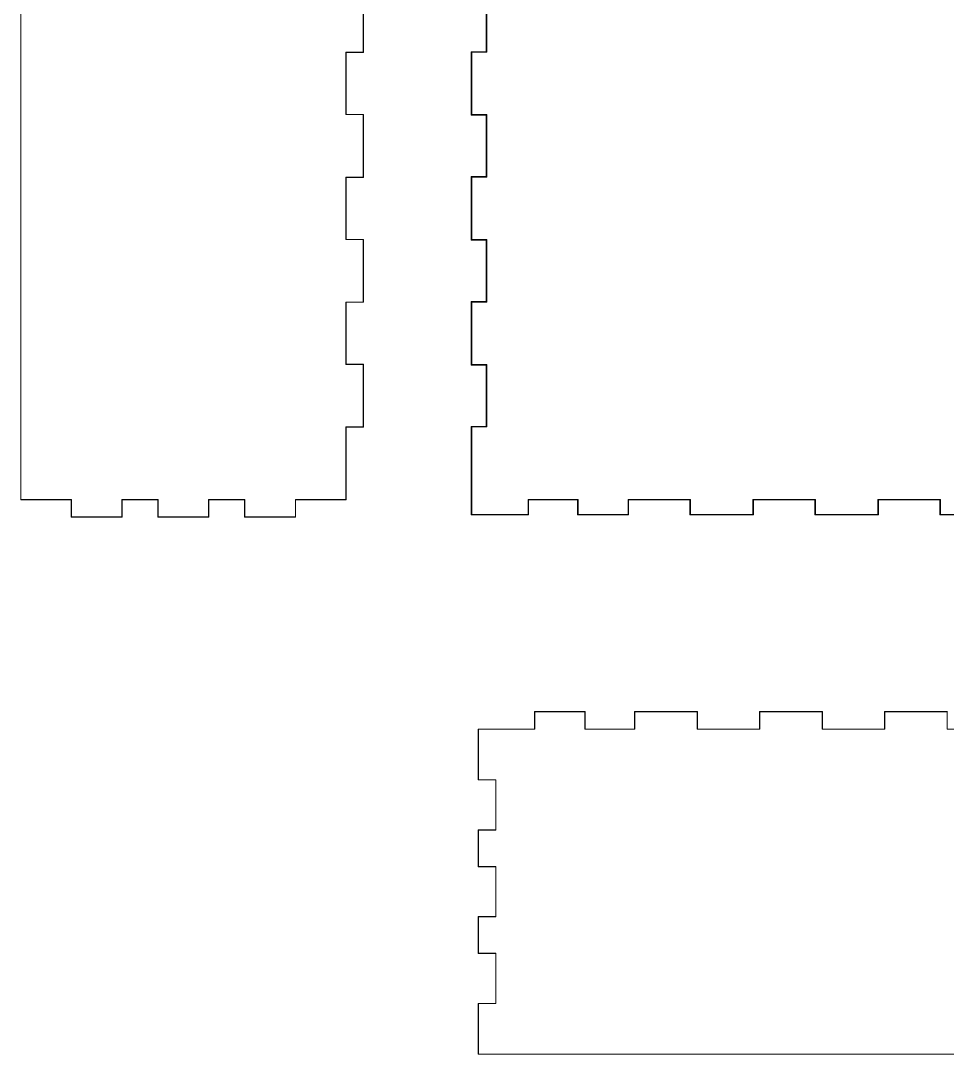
# Model space of a CAD drawing. Header units: millimetres. Extents: x -1378 to 3334, y -1176 to 661.
# Drawn here: x -1378.3 to -1100.2, y -770 to -459.7 of the extents above; entities that cross this region are included whole.
import ezdxf

# ---------------------------------------------------------------- set-up
doc = ezdxf.new("R2010")
doc.units = ezdxf.units.MM
doc.header["$MEASUREMENT"] = 0
doc.layers.add('Layer 1', color=7, linetype='Continuous')

msp = doc.modelspace()

# ---------------------------------------------------------------- linework, layer by layer
at = {"layer": 'Layer 1', "color": 222, "lineweight": 9}
for points in [[(-1378.2548, -603.5093), (-1378.2548, -603.5093), (-1378.2548, -353.6093), (-1378.2548, -353.6093)], [(-1378.179, -353.6833), (-1378.179, -353.6833), (-1378.179, -603.4333), (-1378.179, -603.4333)], [(-1275.4292, -469.1833), (-1275.4292, -469.1833), (-1275.4292, -450.4343), (-1275.4292, -450.4343)], [(-1275.3542, -450.3583), (-1275.3542, -450.3583), (-1275.3542, -469.2593), (-1275.3542, -469.2593)], [(-1238.5102, -469.0343), (-1238.5102, -469.0343), (-1238.5102, -450.5843), (-1238.5102, -450.5843)], [(-1238.5102, -469.0343), (-1238.5102, -469.0343), (-1238.5102, -450.5843), (-1238.5102, -450.5843)], [(-1238.3602, -469.1833), (-1238.3602, -469.1833), (-1238.3602, -450.4343), (-1238.3602, -450.4343)], [(-1238.3602, -469.1833), (-1238.3602, -469.1833), (-1238.3602, -450.4343), (-1238.3602, -450.4343)], [(-1280.6785, -487.9333), (-1280.6785, -487.9333), (-1280.6785, -469.1833), (-1280.6785, -469.1833)], [(-1280.6785, -469.1833), (-1280.6785, -469.1833), (-1275.4292, -469.1833), (-1275.4292, -469.1833)], [(-1275.3542, -469.2593), (-1275.3542, -469.2593), (-1280.6041, -469.2593), (-1280.6041, -469.2593)], [(-1280.6041, -469.2593), (-1280.6041, -469.2593), (-1280.6041, -487.8593), (-1280.6041, -487.8593)], [(-1243.0102, -488.0843), (-1243.0102, -488.0843), (-1243.0102, -469.0343), (-1243.0102, -469.0343)], [(-1243.0102, -469.0343), (-1243.0102, -469.0343), (-1238.5102, -469.0343), (-1238.5102, -469.0343)], [(-1243.0102, -488.0843), (-1243.0102, -488.0843), (-1243.0102, -469.0343), (-1243.0102, -469.0343)], [(-1243.0102, -469.0343), (-1243.0102, -469.0343), (-1238.5102, -469.0343), (-1238.5102, -469.0343)], [(-1242.8612, -487.9333), (-1242.8612, -487.9333), (-1242.8612, -469.1833), (-1242.8612, -469.1833)], [(-1242.8612, -469.1833), (-1242.8612, -469.1833), (-1238.3602, -469.1833), (-1238.3602, -469.1833)], [(-1242.8612, -487.9333), (-1242.8612, -487.9333), (-1242.8612, -469.1833), (-1242.8612, -469.1833)], [(-1242.8612, -469.1833), (-1242.8612, -469.1833), (-1238.3602, -469.1833), (-1238.3602, -469.1833)], [(-1275.4292, -487.9333), (-1275.4292, -487.9333), (-1280.6785, -487.9333), (-1280.6785, -487.9333)], [(-1280.6041, -487.8593), (-1280.6041, -487.8593), (-1275.3542, -487.8593), (-1275.3542, -487.8593)], [(-1275.4292, -506.6843), (-1275.4292, -506.6843), (-1275.4292, -487.9333), (-1275.4292, -487.9333)], [(-1275.3542, -487.8593), (-1275.3542, -487.8593), (-1275.3542, -506.7583), (-1275.3542, -506.7583)], [(-1238.5102, -488.0843), (-1238.5102, -488.0843), (-1243.0102, -488.0843), (-1243.0102, -488.0843)], [(-1238.5102, -488.0843), (-1238.5102, -488.0843), (-1243.0102, -488.0843), (-1243.0102, -488.0843)], [(-1238.3602, -487.9333), (-1238.3602, -487.9333), (-1242.8612, -487.9333), (-1242.8612, -487.9333)], [(-1238.3602, -487.9333), (-1238.3602, -487.9333), (-1242.8612, -487.9333), (-1242.8612, -487.9333)], [(-1238.5102, -506.5343), (-1238.5102, -506.5343), (-1238.5102, -488.0843), (-1238.5102, -488.0843)], [(-1238.5102, -506.5343), (-1238.5102, -506.5343), (-1238.5102, -488.0843), (-1238.5102, -488.0843)], [(-1238.3602, -506.6843), (-1238.3602, -506.6843), (-1238.3602, -487.9333), (-1238.3602, -487.9333)], [(-1238.3602, -506.6843), (-1238.3602, -506.6843), (-1238.3602, -487.9333), (-1238.3602, -487.9333)], [(-1280.6785, -525.4343), (-1280.6785, -525.4343), (-1280.6785, -506.6843), (-1280.6785, -506.6843)], [(-1280.6785, -506.6843), (-1280.6785, -506.6843), (-1275.4292, -506.6843), (-1275.4292, -506.6843)], [(-1275.3542, -506.7583), (-1275.3542, -506.7583), (-1280.6041, -506.7583), (-1280.6041, -506.7583)], [(-1280.6041, -506.7583), (-1280.6041, -506.7583), (-1280.6041, -525.3593), (-1280.6041, -525.3593)], [(-1243.0102, -525.5843), (-1243.0102, -525.5843), (-1243.0102, -506.5343), (-1243.0102, -506.5343)], [(-1243.0102, -506.5343), (-1243.0102, -506.5343), (-1238.5102, -506.5343), (-1238.5102, -506.5343)], [(-1243.0102, -525.5843), (-1243.0102, -525.5843), (-1243.0102, -506.5343), (-1243.0102, -506.5343)], [(-1243.0102, -506.5343), (-1243.0102, -506.5343), (-1238.5102, -506.5343), (-1238.5102, -506.5343)], [(-1242.8612, -525.4343), (-1242.8612, -525.4343), (-1242.8612, -506.6843), (-1242.8612, -506.6843)], [(-1242.8612, -506.6843), (-1242.8612, -506.6843), (-1238.3602, -506.6843), (-1238.3602, -506.6843)], [(-1242.8612, -525.4343), (-1242.8612, -525.4343), (-1242.8612, -506.6843), (-1242.8612, -506.6843)], [(-1242.8612, -506.6843), (-1242.8612, -506.6843), (-1238.3602, -506.6843), (-1238.3602, -506.6843)], [(-1275.4292, -525.4343), (-1275.4292, -525.4343), (-1280.6785, -525.4343), (-1280.6785, -525.4343)], [(-1280.6041, -525.3593), (-1280.6041, -525.3593), (-1275.3542, -525.3593), (-1275.3542, -525.3593)], [(-1275.4292, -544.1833), (-1275.4292, -544.1833), (-1275.4292, -525.4343), (-1275.4292, -525.4343)], [(-1275.3542, -525.3593), (-1275.3542, -525.3593), (-1275.3542, -544.2593), (-1275.3542, -544.2593)], [(-1238.5102, -525.5843), (-1238.5102, -525.5843), (-1243.0102, -525.5843), (-1243.0102, -525.5843)], [(-1238.5102, -525.5843), (-1238.5102, -525.5843), (-1243.0102, -525.5843), (-1243.0102, -525.5843)], [(-1238.3602, -525.4343), (-1238.3602, -525.4343), (-1242.8612, -525.4343), (-1242.8612, -525.4343)], [(-1238.3602, -525.4343), (-1238.3602, -525.4343), (-1242.8612, -525.4343), (-1242.8612, -525.4343)], [(-1238.5102, -544.0333), (-1238.5102, -544.0333), (-1238.5102, -525.5843), (-1238.5102, -525.5843)], [(-1238.5102, -544.0333), (-1238.5102, -544.0333), (-1238.5102, -525.5843), (-1238.5102, -525.5843)], [(-1238.3602, -544.1833), (-1238.3602, -544.1833), (-1238.3602, -525.4343), (-1238.3602, -525.4343)], [(-1238.3602, -544.1833), (-1238.3602, -544.1833), (-1238.3602, -525.4343), (-1238.3602, -525.4343)], [(-1280.6785, -562.9343), (-1280.6785, -562.9343), (-1280.6785, -544.1833), (-1280.6785, -544.1833)], [(-1280.6785, -544.1833), (-1280.6785, -544.1833), (-1275.4292, -544.1833), (-1275.4292, -544.1833)], [(-1275.3542, -544.2593), (-1275.3542, -544.2593), (-1280.6041, -544.2593), (-1280.6041, -544.2593)], [(-1280.6041, -544.2593), (-1280.6041, -544.2593), (-1280.6041, -562.8593), (-1280.6041, -562.8593)], [(-1243.0102, -563.0833), (-1243.0102, -563.0833), (-1243.0102, -544.0333), (-1243.0102, -544.0333)], [(-1243.0102, -544.0333), (-1243.0102, -544.0333), (-1238.5102, -544.0333), (-1238.5102, -544.0333)], [(-1243.0102, -563.0833), (-1243.0102, -563.0833), (-1243.0102, -544.0333), (-1243.0102, -544.0333)], [(-1243.0102, -544.0333), (-1243.0102, -544.0333), (-1238.5102, -544.0333), (-1238.5102, -544.0333)], [(-1242.8612, -562.9343), (-1242.8612, -562.9343), (-1242.8612, -544.1833), (-1242.8612, -544.1833)], [(-1242.8612, -544.1833), (-1242.8612, -544.1833), (-1238.3602, -544.1833), (-1238.3602, -544.1833)], [(-1242.8612, -562.9343), (-1242.8612, -562.9343), (-1242.8612, -544.1833), (-1242.8612, -544.1833)], [(-1242.8612, -544.1833), (-1242.8612, -544.1833), (-1238.3602, -544.1833), (-1238.3602, -544.1833)], [(-1275.4292, -562.9343), (-1275.4292, -562.9343), (-1280.6785, -562.9343), (-1280.6785, -562.9343)], [(-1280.6041, -562.8593), (-1280.6041, -562.8593), (-1275.3542, -562.8593), (-1275.3542, -562.8593)], [(-1275.4292, -581.6843), (-1275.4292, -581.6843), (-1275.4292, -562.9343), (-1275.4292, -562.9343)], [(-1275.3542, -562.8593), (-1275.3542, -562.8593), (-1275.3542, -581.7583), (-1275.3542, -581.7583)], [(-1238.5102, -563.0833), (-1238.5102, -563.0833), (-1243.0102, -563.0833), (-1243.0102, -563.0833)], [(-1238.5102, -563.0833), (-1238.5102, -563.0833), (-1243.0102, -563.0833), (-1243.0102, -563.0833)], [(-1238.3602, -562.9343), (-1238.3602, -562.9343), (-1242.8612, -562.9343), (-1242.8612, -562.9343)], [(-1238.3602, -562.9343), (-1238.3602, -562.9343), (-1242.8612, -562.9343), (-1242.8612, -562.9343)], [(-1238.5102, -581.5343), (-1238.5102, -581.5343), (-1238.5102, -563.0833), (-1238.5102, -563.0833)], [(-1238.5102, -581.5343), (-1238.5102, -581.5343), (-1238.5102, -563.0833), (-1238.5102, -563.0833)], [(-1238.3602, -581.6843), (-1238.3602, -581.6843), (-1238.3602, -562.9343), (-1238.3602, -562.9343)], [(-1238.3602, -581.6843), (-1238.3602, -581.6843), (-1238.3602, -562.9343), (-1238.3602, -562.9343)], [(-1280.6785, -603.4333), (-1280.6785, -603.4333), (-1280.6785, -581.6843), (-1280.6785, -581.6843)], [(-1280.6785, -581.6843), (-1280.6785, -581.6843), (-1275.4292, -581.6843), (-1275.4292, -581.6843)], [(-1275.3542, -581.7583), (-1275.3542, -581.7583), (-1280.6041, -581.7583), (-1280.6041, -581.7583)], [(-1280.6041, -581.7583), (-1280.6041, -581.7583), (-1280.6041, -603.5093), (-1280.6041, -603.5093)], [(-1243.0102, -608.0843), (-1243.0102, -608.0843), (-1243.0102, -581.5343), (-1243.0102, -581.5343)], [(-1243.0102, -581.5343), (-1243.0102, -581.5343), (-1238.5102, -581.5343), (-1238.5102, -581.5343)], [(-1243.0102, -608.0843), (-1243.0102, -608.0843), (-1243.0102, -581.5343), (-1243.0102, -581.5343)], [(-1243.0102, -581.5343), (-1243.0102, -581.5343), (-1238.5102, -581.5343), (-1238.5102, -581.5343)], [(-1242.8612, -607.9343), (-1242.8612, -607.9343), (-1242.8612, -581.6843), (-1242.8612, -581.6843)], [(-1242.8612, -581.6843), (-1242.8612, -581.6843), (-1238.3602, -581.6843), (-1238.3602, -581.6843)], [(-1242.8612, -607.9343), (-1242.8612, -607.9343), (-1242.8612, -581.6843), (-1242.8612, -581.6843)], [(-1242.8612, -581.6843), (-1242.8612, -581.6843), (-1238.3602, -581.6843), (-1238.3602, -581.6843)], [(-1363.1143, -603.5093), (-1363.1143, -603.5093), (-1378.2548, -603.5093), (-1378.2548, -603.5093)], [(-1378.179, -603.4333), (-1378.179, -603.4333), (-1363.0399, -603.4333), (-1363.0399, -603.4333)], [(-1363.1143, -608.7583), (-1363.1143, -608.7583), (-1363.1143, -603.5093), (-1363.1143, -603.5093)], [(-1363.0399, -603.4333), (-1363.0399, -603.4333), (-1363.0399, -608.6843), (-1363.0399, -608.6843)], [(-1347.8994, -608.6843), (-1347.8994, -608.6843), (-1347.8994, -603.4333), (-1347.8994, -603.4333)], [(-1347.8994, -603.4333), (-1347.8994, -603.4333), (-1336.9992, -603.4333), (-1336.9992, -603.4333)], [(-1337.0736, -603.5093), (-1337.0736, -603.5093), (-1347.8249, -603.5093), (-1347.8249, -603.5093)], [(-1347.8249, -603.5093), (-1347.8249, -603.5093), (-1347.8249, -608.7583), (-1347.8249, -608.7583)], [(-1337.0736, -608.7583), (-1337.0736, -608.7583), (-1337.0736, -603.5093), (-1337.0736, -603.5093)], [(-1336.9992, -603.4333), (-1336.9992, -603.4333), (-1336.9992, -608.6843), (-1336.9992, -608.6843)], [(-1321.8601, -608.6843), (-1321.8601, -608.6843), (-1321.8601, -603.4333), (-1321.8601, -603.4333)], [(-1321.8601, -603.4333), (-1321.8601, -603.4333), (-1310.9582, -603.4333), (-1310.9582, -603.4333)], [(-1311.034, -603.5093), (-1311.034, -603.5093), (-1321.7842, -603.5093), (-1321.7842, -603.5093)], [(-1321.7842, -603.5093), (-1321.7842, -603.5093), (-1321.7842, -608.7583), (-1321.7842, -608.7583)], [(-1311.034, -608.7583), (-1311.034, -608.7583), (-1311.034, -603.5093), (-1311.034, -603.5093)], [(-1310.9582, -603.4333), (-1310.9582, -603.4333), (-1310.9582, -608.6843), (-1310.9582, -608.6843)], [(-1295.8191, -608.6843), (-1295.8191, -608.6843), (-1295.8191, -603.4333), (-1295.8191, -603.4333)], [(-1295.8191, -603.4333), (-1295.8191, -603.4333), (-1280.6785, -603.4333), (-1280.6785, -603.4333)], [(-1295.7432, -603.5093), (-1295.7432, -603.5093), (-1295.7432, -608.7583), (-1295.7432, -608.7583)], [(-1280.6041, -603.5093), (-1280.6041, -603.5093), (-1295.7432, -603.5093), (-1295.7432, -603.5093)], [(-1210.9862, -603.4333), (-1210.9862, -603.4333), (-1225.9852, -603.4333), (-1225.9852, -603.4333)], [(-1225.9852, -603.4333), (-1225.9852, -603.4333), (-1225.9852, -607.9343), (-1225.9852, -607.9343)], [(-1210.9862, -603.4333), (-1210.9862, -603.4333), (-1225.9852, -603.4333), (-1225.9852, -603.4333)], [(-1225.9852, -603.4333), (-1225.9852, -603.4333), (-1225.9852, -607.9343), (-1225.9852, -607.9343)], [(-1211.1362, -603.5843), (-1211.1362, -603.5843), (-1225.8352, -603.5843), (-1225.8352, -603.5843)], [(-1225.8352, -603.5843), (-1225.8352, -603.5843), (-1225.8352, -608.0843), (-1225.8352, -608.0843)], [(-1211.1362, -603.5843), (-1211.1362, -603.5843), (-1225.8352, -603.5843), (-1225.8352, -603.5843)], [(-1225.8352, -603.5843), (-1225.8352, -603.5843), (-1225.8352, -608.0843), (-1225.8352, -608.0843)], [(-1211.1362, -608.0843), (-1211.1362, -608.0843), (-1211.1362, -603.5843), (-1211.1362, -603.5843)], [(-1211.1362, -608.0843), (-1211.1362, -608.0843), (-1211.1362, -603.5843), (-1211.1362, -603.5843)], [(-1210.9862, -607.9343), (-1210.9862, -607.9343), (-1210.9862, -603.4333), (-1210.9862, -603.4333)], [(-1210.9862, -607.9343), (-1210.9862, -607.9343), (-1210.9862, -603.4333), (-1210.9862, -603.4333)], [(-1177.2352, -603.4333), (-1177.2352, -603.4333), (-1195.9862, -603.4333), (-1195.9862, -603.4333)], [(-1195.9862, -603.4333), (-1195.9862, -603.4333), (-1195.9862, -607.9343), (-1195.9862, -607.9343)], [(-1177.2352, -603.4333), (-1177.2352, -603.4333), (-1195.9862, -603.4333), (-1195.9862, -603.4333)], [(-1195.9862, -603.4333), (-1195.9862, -603.4333), (-1195.9862, -607.9343), (-1195.9862, -607.9343)], [(-1177.3852, -603.5843), (-1177.3852, -603.5843), (-1195.8352, -603.5843), (-1195.8352, -603.5843)], [(-1195.8352, -603.5843), (-1195.8352, -603.5843), (-1195.8352, -608.0843), (-1195.8352, -608.0843)], [(-1177.3852, -603.5843), (-1177.3852, -603.5843), (-1195.8352, -603.5843), (-1195.8352, -603.5843)], [(-1195.8352, -603.5843), (-1195.8352, -603.5843), (-1195.8352, -608.0843), (-1195.8352, -608.0843)], [(-1177.3852, -608.0843), (-1177.3852, -608.0843), (-1177.3852, -603.5843), (-1177.3852, -603.5843)], [(-1177.3852, -608.0843), (-1177.3852, -608.0843), (-1177.3852, -603.5843), (-1177.3852, -603.5843)], [(-1177.2352, -607.9343), (-1177.2352, -607.9343), (-1177.2352, -603.4333), (-1177.2352, -603.4333)], [(-1177.2352, -607.9343), (-1177.2352, -607.9343), (-1177.2352, -603.4333), (-1177.2352, -603.4333)], [(-1139.7362, -603.4333), (-1139.7362, -603.4333), (-1158.4852, -603.4333), (-1158.4852, -603.4333)], [(-1158.4852, -603.4333), (-1158.4852, -603.4333), (-1158.4852, -607.9343), (-1158.4852, -607.9343)], [(-1139.7362, -603.4333), (-1139.7362, -603.4333), (-1158.4852, -603.4333), (-1158.4852, -603.4333)], [(-1158.4852, -603.4333), (-1158.4852, -603.4333), (-1158.4852, -607.9343), (-1158.4852, -607.9343)], [(-1139.8862, -603.5843), (-1139.8862, -603.5843), (-1158.3352, -603.5843), (-1158.3352, -603.5843)], [(-1158.3352, -603.5843), (-1158.3352, -603.5843), (-1158.3352, -608.0843), (-1158.3352, -608.0843)], [(-1139.8862, -603.5843), (-1139.8862, -603.5843), (-1158.3352, -603.5843), (-1158.3352, -603.5843)], [(-1158.3352, -603.5843), (-1158.3352, -603.5843), (-1158.3352, -608.0843), (-1158.3352, -608.0843)], [(-1139.8862, -608.0843), (-1139.8862, -608.0843), (-1139.8862, -603.5843), (-1139.8862, -603.5843)], [(-1139.8862, -608.0843), (-1139.8862, -608.0843), (-1139.8862, -603.5843), (-1139.8862, -603.5843)], [(-1139.7362, -607.9343), (-1139.7362, -607.9343), (-1139.7362, -603.4333), (-1139.7362, -603.4333)], [(-1139.7362, -607.9343), (-1139.7362, -607.9343), (-1139.7362, -603.4333), (-1139.7362, -603.4333)], [(-1102.2352, -603.4333), (-1102.2352, -603.4333), (-1120.9862, -603.4333), (-1120.9862, -603.4333)], [(-1120.9862, -603.4333), (-1120.9862, -603.4333), (-1120.9862, -607.9343), (-1120.9862, -607.9343)], [(-1102.2352, -603.4333), (-1102.2352, -603.4333), (-1120.9862, -603.4333), (-1120.9862, -603.4333)], [(-1120.9862, -603.4333), (-1120.9862, -603.4333), (-1120.9862, -607.9343), (-1120.9862, -607.9343)], [(-1102.3852, -603.5843), (-1102.3852, -603.5843), (-1120.8362, -603.5843), (-1120.8362, -603.5843)], [(-1120.8362, -603.5843), (-1120.8362, -603.5843), (-1120.8362, -608.0843), (-1120.8362, -608.0843)], [(-1102.3852, -603.5843), (-1102.3852, -603.5843), (-1120.8362, -603.5843), (-1120.8362, -603.5843)], [(-1120.8362, -603.5843), (-1120.8362, -603.5843), (-1120.8362, -608.0843), (-1120.8362, -608.0843)], [(-1102.3852, -608.0843), (-1102.3852, -608.0843), (-1102.3852, -603.5843), (-1102.3852, -603.5843)], [(-1102.3852, -608.0843), (-1102.3852, -608.0843), (-1102.3852, -603.5843), (-1102.3852, -603.5843)], [(-1102.2352, -607.9343), (-1102.2352, -607.9343), (-1102.2352, -603.4333), (-1102.2352, -603.4333)], [(-1102.2352, -607.9343), (-1102.2352, -607.9343), (-1102.2352, -603.4333), (-1102.2352, -603.4333)], [(-1225.8352, -608.0843), (-1225.8352, -608.0843), (-1243.0102, -608.0843), (-1243.0102, -608.0843)], [(-1225.8352, -608.0843), (-1225.8352, -608.0843), (-1243.0102, -608.0843), (-1243.0102, -608.0843)], [(-1225.9852, -607.9343), (-1225.9852, -607.9343), (-1242.8612, -607.9343), (-1242.8612, -607.9343)], [(-1225.9852, -607.9343), (-1225.9852, -607.9343), (-1242.8612, -607.9343), (-1242.8612, -607.9343)], [(-1195.8352, -608.0843), (-1195.8352, -608.0843), (-1211.1362, -608.0843), (-1211.1362, -608.0843)], [(-1195.8352, -608.0843), (-1195.8352, -608.0843), (-1211.1362, -608.0843), (-1211.1362, -608.0843)], [(-1195.9862, -607.9343), (-1195.9862, -607.9343), (-1210.9862, -607.9343), (-1210.9862, -607.9343)], [(-1195.9862, -607.9343), (-1195.9862, -607.9343), (-1210.9862, -607.9343), (-1210.9862, -607.9343)], [(-1158.3352, -608.0843), (-1158.3352, -608.0843), (-1177.3852, -608.0843), (-1177.3852, -608.0843)], [(-1158.3352, -608.0843), (-1158.3352, -608.0843), (-1177.3852, -608.0843), (-1177.3852, -608.0843)], [(-1158.4852, -607.9343), (-1158.4852, -607.9343), (-1177.2352, -607.9343), (-1177.2352, -607.9343)], [(-1158.4852, -607.9343), (-1158.4852, -607.9343), (-1177.2352, -607.9343), (-1177.2352, -607.9343)], [(-1120.8362, -608.0843), (-1120.8362, -608.0843), (-1139.8862, -608.0843), (-1139.8862, -608.0843)], [(-1120.8362, -608.0843), (-1120.8362, -608.0843), (-1139.8862, -608.0843), (-1139.8862, -608.0843)], [(-1120.9862, -607.9343), (-1120.9862, -607.9343), (-1139.7362, -607.9343), (-1139.7362, -607.9343)], [(-1120.9862, -607.9343), (-1120.9862, -607.9343), (-1139.7362, -607.9343), (-1139.7362, -607.9343)], [(-1083.3352, -608.0843), (-1083.3352, -608.0843), (-1102.3852, -608.0843), (-1102.3852, -608.0843)], [(-1083.3352, -608.0843), (-1083.3352, -608.0843), (-1102.3852, -608.0843), (-1102.3852, -608.0843)], [(-1083.4852, -607.9343), (-1083.4852, -607.9343), (-1102.2352, -607.9343), (-1102.2352, -607.9343)], [(-1083.4852, -607.9343), (-1083.4852, -607.9343), (-1102.2352, -607.9343), (-1102.2352, -607.9343)], [(-1347.8249, -608.7583), (-1347.8249, -608.7583), (-1363.1143, -608.7583), (-1363.1143, -608.7583)], [(-1363.0399, -608.6843), (-1363.0399, -608.6843), (-1347.8994, -608.6843), (-1347.8994, -608.6843)], [(-1321.7842, -608.7583), (-1321.7842, -608.7583), (-1337.0736, -608.7583), (-1337.0736, -608.7583)], [(-1336.9992, -608.6843), (-1336.9992, -608.6843), (-1321.8601, -608.6843), (-1321.8601, -608.6843)], [(-1295.7432, -608.7583), (-1295.7432, -608.7583), (-1311.034, -608.7583), (-1311.034, -608.7583)], [(-1310.9582, -608.6843), (-1310.9582, -608.6843), (-1295.8191, -608.6843), (-1295.8191, -608.6843)], [(-1224.0162, -672.3562), (-1224.0162, -672.3562), (-1224.0162, -667.1063), (-1224.0162, -667.1063)], [(-1224.0162, -667.1063), (-1224.0162, -667.1063), (-1208.8662, -667.1063), (-1208.8662, -667.1063)], [(-1208.8662, -667.1063), (-1208.8662, -667.1063), (-1208.8662, -672.3562), (-1208.8662, -672.3562)], [(-1194.0162, -672.3562), (-1194.0162, -672.3562), (-1194.0162, -667.1063), (-1194.0162, -667.1063)], [(-1194.0162, -667.1063), (-1194.0162, -667.1063), (-1175.1172, -667.1063), (-1175.1172, -667.1063)], [(-1175.1172, -667.1063), (-1175.1172, -667.1063), (-1175.1172, -672.3562), (-1175.1172, -672.3562)], [(-1156.5172, -672.3562), (-1156.5172, -672.3562), (-1156.5172, -667.1063), (-1156.5172, -667.1063)], [(-1156.5172, -667.1063), (-1156.5172, -667.1063), (-1137.6172, -667.1063), (-1137.6172, -667.1063)], [(-1137.6172, -667.1063), (-1137.6172, -667.1063), (-1137.6172, -672.3562), (-1137.6172, -672.3562)], [(-1119.0172, -672.3562), (-1119.0172, -672.3562), (-1119.0172, -667.1063), (-1119.0172, -667.1063)], [(-1119.0172, -667.1063), (-1119.0172, -667.1063), (-1100.1172, -667.1063), (-1100.1172, -667.1063)], [(-1240.9292, -687.6456), (-1240.9292, -687.6456), (-1240.9292, -672.3562), (-1240.9292, -672.3562)], [(-1240.9292, -672.3562), (-1240.9292, -672.3562), (-1224.0162, -672.3562), (-1224.0162, -672.3562)], [(-1208.8662, -672.3562), (-1208.8662, -672.3562), (-1194.0162, -672.3562), (-1194.0162, -672.3562)], [(-1175.1172, -672.3562), (-1175.1172, -672.3562), (-1156.5172, -672.3562), (-1156.5172, -672.3562)], [(-1137.6172, -672.3562), (-1137.6172, -672.3562), (-1119.0172, -672.3562), (-1119.0172, -672.3562)], [(-1235.6792, -687.6456), (-1235.6792, -687.6456), (-1240.9292, -687.6456), (-1240.9292, -687.6456)], [(-1235.6792, -702.6358), (-1235.6792, -702.6358), (-1235.6792, -687.6456), (-1235.6792, -687.6456)], [(-1240.9292, -713.6866), (-1240.9292, -713.6866), (-1240.9292, -702.6358), (-1240.9292, -702.6358)], [(-1240.9292, -702.6358), (-1240.9292, -702.6358), (-1235.6792, -702.6358), (-1235.6792, -702.6358)], [(-1235.6792, -713.6866), (-1235.6792, -713.6866), (-1240.9292, -713.6866), (-1240.9292, -713.6866)], [(-1235.6792, -728.6754), (-1235.6792, -728.6754), (-1235.6792, -713.6866), (-1235.6792, -713.6866)], [(-1240.9292, -739.7259), (-1240.9292, -739.7259), (-1240.9292, -728.6754), (-1240.9292, -728.6754)], [(-1240.9292, -728.6754), (-1240.9292, -728.6754), (-1235.6792, -728.6754), (-1235.6792, -728.6754)], [(-1235.6792, -739.7259), (-1235.6792, -739.7259), (-1240.9292, -739.7259), (-1240.9292, -739.7259)], [(-1235.6792, -754.7162), (-1235.6792, -754.7162), (-1235.6792, -739.7259), (-1235.6792, -739.7259)], [(-1240.9292, -770.0055), (-1240.9292, -770.0055), (-1240.9292, -754.7162), (-1240.9292, -754.7162)], [(-1240.9292, -754.7162), (-1240.9292, -754.7162), (-1235.6792, -754.7162), (-1235.6792, -754.7162)], [(-829.0292, -770.0055), (-829.0292, -770.0055), (-1240.9292, -770.0055), (-1240.9292, -770.0055)]]:
    msp.add_open_spline(points, degree=3, dxfattribs=at)
at = {"layer": 'Layer 1', "color": 40, "lineweight": 9}
for points in [[(-1224.0162, -672.3562), (-1224.0162, -672.3562), (-1224.0162, -667.1063), (-1224.0162, -667.1063)], [(-1224.0162, -667.1063), (-1224.0162, -667.1063), (-1208.8662, -667.1063), (-1208.8662, -667.1063)], [(-1208.8662, -667.1063), (-1208.8662, -667.1063), (-1208.8662, -672.3562), (-1208.8662, -672.3562)], [(-1194.0162, -672.3562), (-1194.0162, -672.3562), (-1194.0162, -667.1063), (-1194.0162, -667.1063)], [(-1194.0162, -667.1063), (-1194.0162, -667.1063), (-1175.1172, -667.1063), (-1175.1172, -667.1063)], [(-1175.1172, -667.1063), (-1175.1172, -667.1063), (-1175.1172, -672.3562), (-1175.1172, -672.3562)], [(-1156.5172, -672.3562), (-1156.5172, -672.3562), (-1156.5172, -667.1063), (-1156.5172, -667.1063)], [(-1156.5172, -667.1063), (-1156.5172, -667.1063), (-1137.6172, -667.1063), (-1137.6172, -667.1063)], [(-1137.6172, -667.1063), (-1137.6172, -667.1063), (-1137.6172, -672.3562), (-1137.6172, -672.3562)], [(-1119.0172, -672.3562), (-1119.0172, -672.3562), (-1119.0172, -667.1063), (-1119.0172, -667.1063)], [(-1119.0172, -667.1063), (-1119.0172, -667.1063), (-1100.1172, -667.1063), (-1100.1172, -667.1063)], [(-1240.9292, -687.6456), (-1240.9292, -687.6456), (-1240.9292, -672.3562), (-1240.9292, -672.3562)], [(-1240.9292, -672.3562), (-1240.9292, -672.3562), (-1224.0162, -672.3562), (-1224.0162, -672.3562)], [(-1208.8662, -672.3562), (-1208.8662, -672.3562), (-1194.0162, -672.3562), (-1194.0162, -672.3562)], [(-1175.1172, -672.3562), (-1175.1172, -672.3562), (-1156.5172, -672.3562), (-1156.5172, -672.3562)], [(-1137.6172, -672.3562), (-1137.6172, -672.3562), (-1119.0172, -672.3562), (-1119.0172, -672.3562)], [(-1235.6792, -687.6456), (-1235.6792, -687.6456), (-1240.9292, -687.6456), (-1240.9292, -687.6456)], [(-1235.6792, -702.6358), (-1235.6792, -702.6358), (-1235.6792, -687.6456), (-1235.6792, -687.6456)], [(-1240.9292, -713.6866), (-1240.9292, -713.6866), (-1240.9292, -702.6358), (-1240.9292, -702.6358)], [(-1240.9292, -702.6358), (-1240.9292, -702.6358), (-1235.6792, -702.6358), (-1235.6792, -702.6358)], [(-1235.6792, -713.6866), (-1235.6792, -713.6866), (-1240.9292, -713.6866), (-1240.9292, -713.6866)], [(-1235.6792, -728.6754), (-1235.6792, -728.6754), (-1235.6792, -713.6866), (-1235.6792, -713.6866)], [(-1240.9292, -739.7259), (-1240.9292, -739.7259), (-1240.9292, -728.6754), (-1240.9292, -728.6754)], [(-1240.9292, -728.6754), (-1240.9292, -728.6754), (-1235.6792, -728.6754), (-1235.6792, -728.6754)], [(-1235.6792, -739.7259), (-1235.6792, -739.7259), (-1240.9292, -739.7259), (-1240.9292, -739.7259)], [(-1235.6792, -754.7162), (-1235.6792, -754.7162), (-1235.6792, -739.7259), (-1235.6792, -739.7259)], [(-1240.9292, -770.0055), (-1240.9292, -770.0055), (-1240.9292, -754.7162), (-1240.9292, -754.7162)], [(-1240.9292, -754.7162), (-1240.9292, -754.7162), (-1235.6792, -754.7162), (-1235.6792, -754.7162)], [(-829.0292, -770.0055), (-829.0292, -770.0055), (-1240.9292, -770.0055), (-1240.9292, -770.0055)]]:
    msp.add_open_spline(points, degree=3, dxfattribs=at)
at = {"layer": 'Layer 1', "color": 2, "lineweight": 9}
for points in [[(-1208.9422, -667.1803), (-1208.9422, -667.1803), (-1223.9422, -667.1803), (-1223.9422, -667.1803)], [(-1223.9422, -667.1803), (-1223.9422, -667.1803), (-1223.9422, -672.4306), (-1223.9422, -672.4306)], [(-1208.9422, -667.1803), (-1208.9422, -667.1803), (-1223.9422, -667.1803), (-1223.9422, -667.1803)], [(-1223.9422, -667.1803), (-1223.9422, -667.1803), (-1223.9422, -672.4306), (-1223.9422, -672.4306)], [(-1208.9422, -672.4306), (-1208.9422, -672.4306), (-1208.9422, -667.1803), (-1208.9422, -667.1803)], [(-1208.9422, -672.4306), (-1208.9422, -672.4306), (-1208.9422, -667.1803), (-1208.9422, -667.1803)], [(-1175.1922, -667.1803), (-1175.1922, -667.1803), (-1193.9422, -667.1803), (-1193.9422, -667.1803)], [(-1193.9422, -667.1803), (-1193.9422, -667.1803), (-1193.9422, -672.4306), (-1193.9422, -672.4306)], [(-1175.1922, -667.1803), (-1175.1922, -667.1803), (-1193.9422, -667.1803), (-1193.9422, -667.1803)], [(-1193.9422, -667.1803), (-1193.9422, -667.1803), (-1193.9422, -672.4306), (-1193.9422, -672.4306)], [(-1175.1922, -672.4306), (-1175.1922, -672.4306), (-1175.1922, -667.1803), (-1175.1922, -667.1803)], [(-1175.1922, -672.4306), (-1175.1922, -672.4306), (-1175.1922, -667.1803), (-1175.1922, -667.1803)], [(-1137.6922, -667.1803), (-1137.6922, -667.1803), (-1156.4412, -667.1803), (-1156.4412, -667.1803)], [(-1156.4412, -667.1803), (-1156.4412, -667.1803), (-1156.4412, -672.4306), (-1156.4412, -672.4306)], [(-1137.6922, -667.1803), (-1137.6922, -667.1803), (-1156.4412, -667.1803), (-1156.4412, -667.1803)], [(-1156.4412, -667.1803), (-1156.4412, -667.1803), (-1156.4412, -672.4306), (-1156.4412, -672.4306)], [(-1137.6922, -672.4306), (-1137.6922, -672.4306), (-1137.6922, -667.1803), (-1137.6922, -667.1803)], [(-1137.6922, -672.4306), (-1137.6922, -672.4306), (-1137.6922, -667.1803), (-1137.6922, -667.1803)], [(-1100.1912, -667.1803), (-1100.1912, -667.1803), (-1118.9422, -667.1803), (-1118.9422, -667.1803)], [(-1118.9422, -667.1803), (-1118.9422, -667.1803), (-1118.9422, -672.4306), (-1118.9422, -672.4306)], [(-1100.1912, -667.1803), (-1100.1912, -667.1803), (-1118.9422, -667.1803), (-1118.9422, -667.1803)], [(-1118.9422, -667.1803), (-1118.9422, -667.1803), (-1118.9422, -672.4306), (-1118.9422, -672.4306)], [(-1100.1912, -672.4306), (-1100.1912, -672.4306), (-1100.1912, -667.1803), (-1100.1912, -667.1803)], [(-1100.1912, -672.4306), (-1100.1912, -672.4306), (-1100.1912, -667.1803), (-1100.1912, -667.1803)], [(-1223.9422, -672.4306), (-1223.9422, -672.4306), (-1240.8552, -672.4306), (-1240.8552, -672.4306)], [(-1240.8552, -672.4306), (-1240.8552, -672.4306), (-1240.8552, -687.5712), (-1240.8552, -687.5712)], [(-1223.9422, -672.4306), (-1223.9422, -672.4306), (-1240.8552, -672.4306), (-1240.8552, -672.4306)], [(-1240.8552, -672.4306), (-1240.8552, -672.4306), (-1240.8552, -687.5712), (-1240.8552, -687.5712)], [(-1193.9422, -672.4306), (-1193.9422, -672.4306), (-1208.9422, -672.4306), (-1208.9422, -672.4306)], [(-1193.9422, -672.4306), (-1193.9422, -672.4306), (-1208.9422, -672.4306), (-1208.9422, -672.4306)], [(-1156.4412, -672.4306), (-1156.4412, -672.4306), (-1175.1922, -672.4306), (-1175.1922, -672.4306)], [(-1156.4412, -672.4306), (-1156.4412, -672.4306), (-1175.1922, -672.4306), (-1175.1922, -672.4306)], [(-1118.9422, -672.4306), (-1118.9422, -672.4306), (-1137.6922, -672.4306), (-1137.6922, -672.4306)], [(-1118.9422, -672.4306), (-1118.9422, -672.4306), (-1137.6922, -672.4306), (-1137.6922, -672.4306)], [(-1081.4422, -672.4306), (-1081.4422, -672.4306), (-1100.1912, -672.4306), (-1100.1912, -672.4306)], [(-1081.4422, -672.4306), (-1081.4422, -672.4306), (-1100.1912, -672.4306), (-1100.1912, -672.4306)], [(-1240.8552, -687.5712), (-1240.8552, -687.5712), (-1235.6042, -687.5712), (-1235.6042, -687.5712)], [(-1240.8552, -687.5712), (-1240.8552, -687.5712), (-1235.6042, -687.5712), (-1235.6042, -687.5712)], [(-1235.6042, -687.5712), (-1235.6042, -687.5712), (-1235.6042, -702.7103), (-1235.6042, -702.7103)], [(-1235.6042, -687.5712), (-1235.6042, -687.5712), (-1235.6042, -702.7103), (-1235.6042, -702.7103)], [(-1235.6042, -702.7103), (-1235.6042, -702.7103), (-1240.8552, -702.7103), (-1240.8552, -702.7103)], [(-1240.8552, -702.7103), (-1240.8552, -702.7103), (-1240.8552, -713.6107), (-1240.8552, -713.6107)], [(-1235.6042, -702.7103), (-1235.6042, -702.7103), (-1240.8552, -702.7103), (-1240.8552, -702.7103)], [(-1240.8552, -702.7103), (-1240.8552, -702.7103), (-1240.8552, -713.6107), (-1240.8552, -713.6107)], [(-1240.8552, -713.6107), (-1240.8552, -713.6107), (-1235.6042, -713.6107), (-1235.6042, -713.6107)], [(-1240.8552, -713.6107), (-1240.8552, -713.6107), (-1235.6042, -713.6107), (-1235.6042, -713.6107)], [(-1235.6042, -713.6107), (-1235.6042, -713.6107), (-1235.6042, -728.7513), (-1235.6042, -728.7513)], [(-1235.6042, -713.6107), (-1235.6042, -713.6107), (-1235.6042, -728.7513), (-1235.6042, -728.7513)], [(-1235.6042, -728.7513), (-1235.6042, -728.7513), (-1240.8552, -728.7513), (-1240.8552, -728.7513)], [(-1240.8552, -728.7513), (-1240.8552, -728.7513), (-1240.8552, -739.6515), (-1240.8552, -739.6515)], [(-1235.6042, -728.7513), (-1235.6042, -728.7513), (-1240.8552, -728.7513), (-1240.8552, -728.7513)], [(-1240.8552, -728.7513), (-1240.8552, -728.7513), (-1240.8552, -739.6515), (-1240.8552, -739.6515)], [(-1240.8552, -739.6515), (-1240.8552, -739.6515), (-1235.6042, -739.6515), (-1235.6042, -739.6515)], [(-1240.8552, -739.6515), (-1240.8552, -739.6515), (-1235.6042, -739.6515), (-1235.6042, -739.6515)], [(-1235.6042, -739.6515), (-1235.6042, -739.6515), (-1235.6042, -754.7906), (-1235.6042, -754.7906)], [(-1235.6042, -739.6515), (-1235.6042, -739.6515), (-1235.6042, -754.7906), (-1235.6042, -754.7906)], [(-1235.6042, -754.7906), (-1235.6042, -754.7906), (-1240.8552, -754.7906), (-1240.8552, -754.7906)], [(-1240.8552, -754.7906), (-1240.8552, -754.7906), (-1240.8552, -769.9311), (-1240.8552, -769.9311)], [(-1235.6042, -754.7906), (-1235.6042, -754.7906), (-1240.8552, -754.7906), (-1240.8552, -754.7906)], [(-1240.8552, -754.7906), (-1240.8552, -754.7906), (-1240.8552, -769.9311), (-1240.8552, -769.9311)], [(-1240.8552, -769.9311), (-1240.8552, -769.9311), (-829.1032, -769.9311), (-829.1032, -769.9311)], [(-1240.8552, -769.9311), (-1240.8552, -769.9311), (-829.1032, -769.9311), (-829.1032, -769.9311)]]:
    msp.add_open_spline(points, degree=3, dxfattribs=at)

doc.saveas('drawing.dxf')
